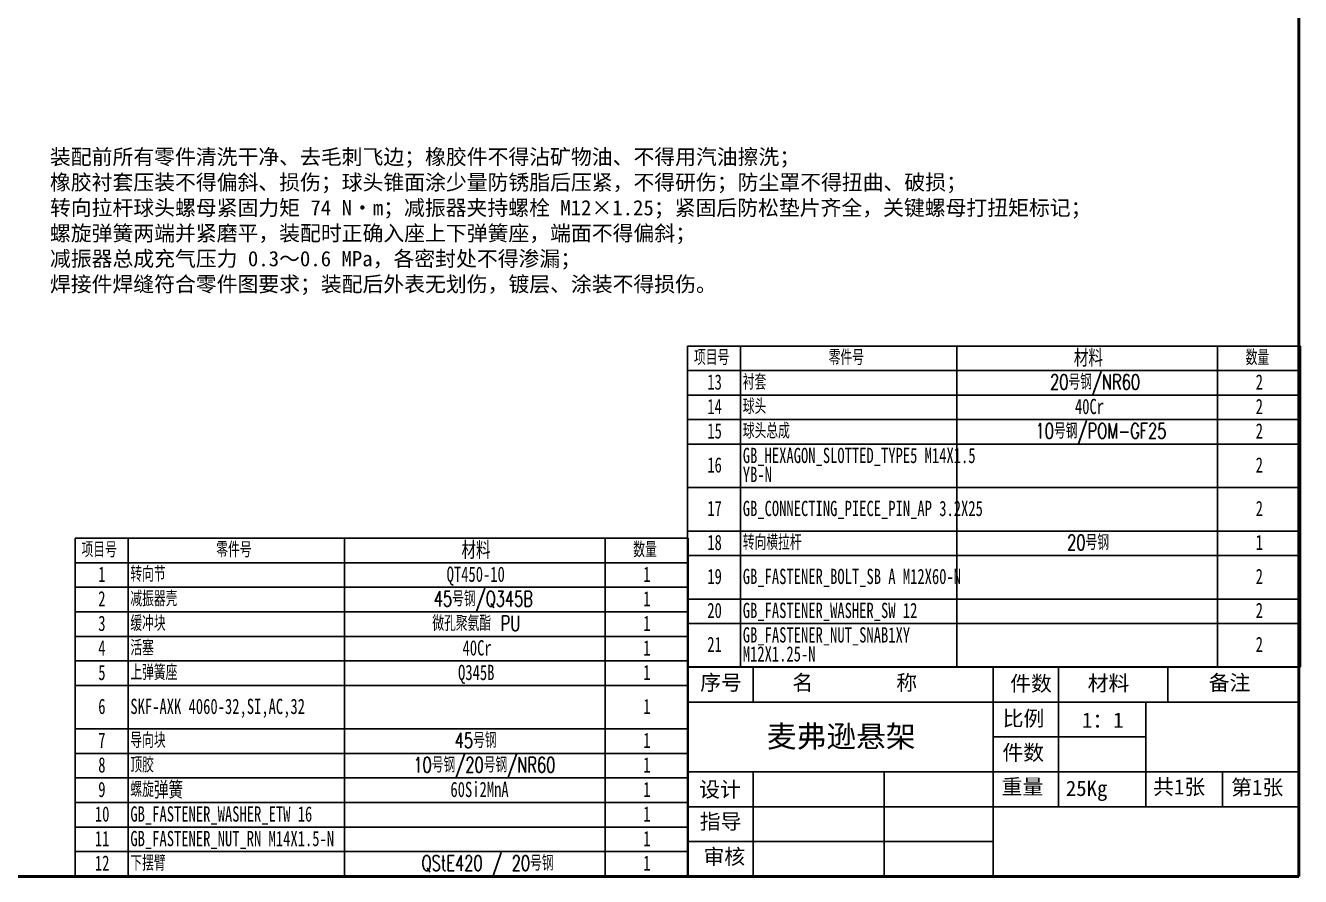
# Model space of a CAD drawing. Header units: millimetres. Extents: x 10 to 584, y 10 to 410.
# Drawn here: x 292.3 to 584.4, y 10 to 205.1 of the extents above; entities that cross this region are included whole.
import ezdxf

# ---------------------------------------------------------------- set-up
doc = ezdxf.new("R2010")
doc.units = ezdxf.units.MM
doc.layers.add('10', color=7, linetype='Continuous')
doc.layers.add('SLD-0', color=7, linetype='Continuous')
doc.layers.add('粗实线层', color=7, linetype='Continuous', lineweight=25)
doc.styles.add('SLDTEXTSTYLE0', font='TXT', dxfattribs={"width": 0.7, "bigfont": 'bigfont'})
doc.styles.add('SLDTEXTSTYLE2', font='TXT', dxfattribs={"width": 0.7})

msp = doc.modelspace()

# ---------------------------------------------------------------- linework, layer by layer
at = {"color": 7, "linetype": 'Continuous', "lineweight": 50}
msp.add_line((584, 410), (584, 10), dxfattribs=at)
at = {"lineweight": 50}
msp.add_line((10, 10), (584, 10), dxfattribs=at)
at = {"layer": '10', "color": 0}
for p, q in [((443.954, 131.5955), (443.954, 125.9669)), ((443.954, 131.5955), (456.1366, 131.5955)), ((456.1366, 131.5955), (456.1366, 125.9669)), ((456.1366, 131.5955), (505.6738, 131.5955)), ((505.6738, 131.5955), (505.6738, 125.9669)), ((505.6738, 131.5955), (565.4116, 131.5955)), ((565.4116, 131.5955), (565.4116, 125.9669)), ((565.4116, 131.5955), (584.4032, 131.5955)), ((584.4032, 131.5955), (584.4032, 125.9669)), ((443.954, 125.9669), (456.1366, 125.9669)), ((443.954, 125.9669), (443.954, 120.3542)), ((443.954, 125.9669), (456.1366, 125.9669)), ((456.1366, 125.9669), (505.6738, 125.9669)), ((456.1366, 125.9669), (456.1366, 120.3542)), ((456.1366, 125.9669), (505.6738, 125.9669)), ((505.6738, 125.9669), (565.4116, 125.9669)), ((505.6738, 125.9669), (505.6738, 120.3542)), ((505.6738, 125.9669), (565.4116, 125.9669)), ((565.4116, 125.9669), (584.4032, 125.9669)), ((565.4116, 125.9669), (565.4116, 120.3542)), ((565.4116, 125.9669), (584.4032, 125.9669)), ((584.4032, 125.9669), (584.4032, 120.3542)), ((443.954, 120.3542), (443.954, 114.7415)), ((443.954, 120.3542), (456.1366, 120.3542)), ((456.1366, 120.3542), (456.1366, 114.7415)), ((456.1366, 120.3542), (505.6738, 120.3542)), ((505.6738, 120.3542), (505.6738, 114.7415)), ((505.6738, 120.3542), (565.4116, 120.3542)), ((565.4116, 120.3542), (565.4116, 114.7415)), ((565.4116, 120.3542), (584.4032, 120.3542)), ((584.4032, 120.3542), (584.4032, 114.7415)), ((443.954, 114.7415), (443.954, 109.1288)), ((443.954, 114.7415), (456.1366, 114.7415)), ((456.1366, 114.7415), (456.1366, 109.1288)), ((456.1366, 114.7415), (505.6738, 114.7415)), ((505.6738, 114.7415), (505.6738, 109.1288)), ((505.6738, 114.7415), (565.4116, 114.7415)), ((565.4116, 114.7415), (565.4116, 109.1288)), ((565.4116, 114.7415), (584.4032, 114.7415)), ((584.4032, 114.7415), (584.4032, 109.1288)), ((443.954, 109.1288), (443.954, 99.1605)), ((443.954, 109.1288), (456.1366, 109.1288)), ((456.1366, 109.1288), (456.1366, 99.1605)), ((456.1366, 109.1288), (505.6738, 109.1288)), ((505.6738, 109.1288), (505.6738, 99.1605)), ((505.6738, 109.1288), (565.4116, 109.1288)), ((565.4116, 109.1288), (565.4116, 99.1605)), ((565.4116, 109.1288), (584.4032, 109.1288)), ((584.4032, 109.1288), (584.4032, 99.1605)), ((443.954, 99.1605), (443.954, 89.1923)), ((443.954, 99.1605), (456.1366, 99.1605)), ((456.1366, 99.1605), (456.1366, 89.1923)), ((456.1366, 99.1605), (505.6738, 99.1605)), ((505.6738, 99.1605), (505.6738, 89.1923)), ((505.6738, 99.1605), (565.4116, 99.1605)), ((565.4116, 99.1605), (565.4116, 89.1923)), ((565.4116, 99.1605), (584.4032, 99.1605)), ((584.4032, 99.1605), (584.4032, 89.1923)), ((443.954, 89.1923), (443.954, 83.5796)), ((443.954, 89.1923), (456.1366, 89.1923)), ((456.1366, 89.1923), (456.1366, 83.5796)), ((456.1366, 89.1923), (505.6738, 89.1923)), ((505.6738, 89.1923), (505.6738, 83.5796)), ((505.6738, 89.1923), (565.4116, 89.1923)), ((565.4116, 89.1923), (565.4116, 83.5796)), ((565.4116, 89.1923), (584.4032, 89.1923)), ((584.4032, 89.1923), (584.4032, 83.5796)), ((303.658, 87.5454), (303.658, 81.9168)), ((303.658, 87.5454), (315.8406, 87.5454)), ((315.8406, 87.5454), (315.8406, 81.9168)), ((315.8406, 87.5454), (365.3779, 87.5454)), ((365.3779, 87.5454), (365.3779, 81.9168)), ((365.3779, 87.5454), (425.1156, 87.5454)), ((425.1156, 87.5454), (425.1156, 81.9168)), ((425.1156, 87.5454), (444.1072, 87.5454)), ((444.1072, 87.5454), (444.1072, 81.9168)), ((303.658, 81.9168), (315.8406, 81.9168)), ((303.658, 81.9168), (303.658, 76.2881)), ((303.658, 81.9168), (315.8406, 81.9168)), ((315.8406, 81.9168), (365.3779, 81.9168)), ((315.8406, 81.9168), (315.8406, 76.2881)), ((315.8406, 81.9168), (365.3779, 81.9168)), ((365.3779, 81.9168), (425.1156, 81.9168)), ((365.3779, 81.9168), (365.3779, 76.2881)), ((365.3779, 81.9168), (425.1156, 81.9168)), ((425.1156, 81.9168), (444.1072, 81.9168)), ((425.1156, 81.9168), (425.1156, 76.2881)), ((425.1156, 81.9168), (444.1072, 81.9168)), ((443.954, 83.5796), (443.954, 73.6114)), ((443.954, 83.5796), (456.1366, 83.5796)), ((444.1072, 81.9168), (444.1072, 76.2881)), ((456.1366, 83.5796), (456.1366, 73.6114)), ((456.1366, 83.5796), (505.6738, 83.5796)), ((505.6738, 83.5796), (505.6738, 73.6114)), ((505.6738, 83.5796), (565.4116, 83.5796)), ((565.4116, 83.5796), (565.4116, 73.6114)), ((565.4116, 83.5796), (584.4032, 83.5796)), ((584.4032, 83.5796), (584.4032, 73.6114)), ((303.658, 76.2881), (303.658, 70.6595)), ((303.658, 76.2881), (315.8406, 76.2881)), ((315.8406, 76.2881), (315.8406, 70.6595)), ((315.8406, 76.2881), (365.3779, 76.2881)), ((365.3779, 76.2881), (365.3779, 70.6595)), ((365.3779, 76.2881), (425.1156, 76.2881)), ((425.1156, 76.2881), (425.1156, 70.6595)), ((425.1156, 76.2881), (444.1072, 76.2881)), ((444.1072, 76.2881), (444.1072, 70.6595)), ((443.954, 73.6114), (443.954, 67.9987)), ((443.954, 73.6114), (456.1366, 73.6114)), ((456.1366, 73.6114), (456.1366, 67.9987)), ((456.1366, 73.6114), (505.6738, 73.6114)), ((505.6738, 73.6114), (505.6738, 67.9987)), ((505.6738, 73.6114), (565.4116, 73.6114)), ((565.4116, 73.6114), (565.4116, 67.9987)), ((565.4116, 73.6114), (584.4032, 73.6114)), ((584.4032, 73.6114), (584.4032, 67.9987)), ((303.658, 70.6595), (303.658, 65.0308)), ((303.658, 70.6595), (315.8406, 70.6595)), ((315.8406, 70.6595), (315.8406, 65.0308)), ((315.8406, 70.6595), (365.3779, 70.6595)), ((365.3779, 70.6595), (365.3779, 65.0308)), ((365.3779, 70.6595), (425.1156, 70.6595)), ((425.1156, 70.6595), (425.1156, 65.0308)), ((425.1156, 70.6595), (444.1072, 70.6595)), ((444.1072, 70.6595), (444.1072, 65.0308)), ((443.954, 67.9987), (443.954, 58.0304)), ((443.954, 67.9987), (456.1366, 67.9987)), ((456.1366, 67.9987), (456.1366, 58.0304)), ((456.1366, 67.9987), (505.6738, 67.9987)), ((505.6738, 67.9987), (505.6738, 58.0304)), ((505.6738, 67.9987), (565.4116, 67.9987)), ((565.4116, 67.9987), (565.4116, 58.0304)), ((565.4116, 67.9987), (584.4032, 67.9987)), ((584.4032, 67.9987), (584.4032, 58.0304)), ((303.658, 65.0308), (303.658, 59.4022)), ((303.658, 65.0308), (315.8406, 65.0308)), ((315.8406, 65.0308), (315.8406, 59.4022)), ((315.8406, 65.0308), (365.3779, 65.0308)), ((365.3779, 65.0308), (365.3779, 59.4022)), ((365.3779, 65.0308), (425.1156, 65.0308)), ((425.1156, 65.0308), (425.1156, 59.4022)), ((425.1156, 65.0308), (444.1072, 65.0308)), ((444.1072, 65.0308), (444.1072, 59.4022)), ((303.658, 59.4022), (303.658, 53.7735)), ((303.658, 59.4022), (315.8406, 59.4022)), ((315.8406, 59.4022), (315.8406, 53.7735)), ((315.8406, 59.4022), (365.3779, 59.4022)), ((365.3779, 59.4022), (365.3779, 53.7735)), ((365.3779, 59.4022), (425.1156, 59.4022)), ((425.1156, 59.4022), (425.1156, 53.7735)), ((425.1156, 59.4022), (444.1072, 59.4022)), ((565.4116, 58.0304), (584.4032, 58.0304)), ((303.658, 53.7735), (303.658, 43.8404)), ((303.658, 53.7735), (315.8406, 53.7735)), ((315.8406, 53.7735), (315.8406, 43.8404)), ((315.8406, 53.7735), (365.3779, 53.7735)), ((365.3779, 53.7735), (365.3779, 43.8404)), ((365.3779, 53.7735), (425.1156, 53.7735)), ((425.1156, 53.7735), (425.1156, 43.8404)), ((425.1156, 53.7735), (444.1072, 53.7735)), ((303.658, 43.8404), (303.658, 38.2117)), ((303.658, 43.8404), (315.8406, 43.8404)), ((315.8406, 43.8404), (315.8406, 38.2117)), ((315.8406, 43.8404), (365.3779, 43.8404)), ((365.3779, 43.8404), (365.3779, 38.2117)), ((365.3779, 43.8404), (425.1156, 43.8404)), ((425.1156, 43.8404), (425.1156, 38.2117)), ((425.1156, 43.8404), (444.1072, 43.8404)), ((303.658, 38.2117), (303.658, 32.583)), ((303.658, 38.2117), (315.8406, 38.2117)), ((315.8406, 38.2117), (315.8406, 32.583)), ((315.8406, 38.2117), (365.3779, 38.2117)), ((365.3779, 38.2117), (365.3779, 32.583)), ((365.3779, 38.2117), (425.1156, 38.2117)), ((425.1156, 38.2117), (425.1156, 32.583)), ((425.1156, 38.2117), (444.1072, 38.2117)), ((303.658, 32.583), (303.658, 26.9544)), ((303.658, 32.583), (315.8406, 32.583)), ((315.8406, 32.583), (315.8406, 26.9544)), ((315.8406, 32.583), (365.3779, 32.583)), ((365.3779, 32.583), (365.3779, 26.9544)), ((365.3779, 32.583), (425.1156, 32.583)), ((425.1156, 32.583), (425.1156, 26.9544)), ((425.1156, 32.583), (444.1072, 32.583)), ((303.658, 26.9544), (303.658, 21.3257)), ((303.658, 26.9544), (315.8406, 26.9544)), ((315.8406, 26.9544), (315.8406, 21.3257)), ((315.8406, 26.9544), (365.3779, 26.9544)), ((365.3779, 26.9544), (365.3779, 21.3257)), ((365.3779, 26.9544), (425.1156, 26.9544)), ((425.1156, 26.9544), (425.1156, 21.3257)), ((425.1156, 26.9544), (444.1072, 26.9544)), ((303.658, 21.3257), (303.658, 15.6971)), ((303.658, 21.3257), (315.8406, 21.3257)), ((315.8406, 21.3257), (315.8406, 15.6971)), ((315.8406, 21.3257), (365.3779, 21.3257)), ((365.3779, 21.3257), (365.3779, 15.6971)), ((365.3779, 21.3257), (425.1156, 21.3257)), ((425.1156, 21.3257), (425.1156, 15.6971)), ((425.1156, 21.3257), (444.1072, 21.3257)), ((303.658, 15.6971), (303.658, 10.0684)), ((303.658, 15.6971), (315.8406, 15.6971)), ((315.8406, 15.6971), (315.8406, 10.0684)), ((315.8406, 15.6971), (365.3779, 15.6971)), ((365.3779, 15.6971), (365.3779, 10.0684)), ((365.3779, 15.6971), (425.1156, 15.6971)), ((425.1156, 15.6971), (425.1156, 10.0684)), ((425.1156, 15.6971), (444.1072, 15.6971)), ((444.1072, 15.6971), (444.1072, 10.0684))]:
    msp.add_line(p, q, dxfattribs=at)
at = {"layer": '10', "color": 0, "lineweight": 25}
for p, q in [((444.1072, 59.4022), (444.1072, 53.7735)), ((443.954, 58.0304), (456.1366, 58.0304)), ((456.1366, 58.0304), (505.6738, 58.0304)), ((505.6738, 58.0304), (565.4116, 58.0304)), ((444.1072, 53.7735), (444.1072, 43.8404)), ((444.1072, 43.8404), (444.1072, 38.2117)), ((444.1072, 38.2117), (444.1072, 32.583)), ((444.1072, 32.583), (444.1072, 26.9544)), ((444.1072, 26.9544), (444.1072, 21.3257)), ((444.1072, 21.3257), (444.1072, 15.6971))]:
    msp.add_line(p, q, dxfattribs=at)
at = {"layer": 'SLD-0', "lineweight": 25}
for p, q in [((459, 58), (459, 50)), ((514, 58), (529, 58)), ((529, 58), (529, 26)), ((549, 58), (566.5, 58)), ((554, 58), (554, 50)), ((444, 42.1616), (444, 50)), ((549, 26), (549, 50)), ((549, 42), (514, 42)), ((444, 34), (444, 26)), ((566.5, 34), (566.5, 26)), ((514, 18), (444, 18))]:
    msp.add_line(p, q, dxfattribs=at)
at = {"layer": 'SLD-0'}
for p, q in [((514, 10), (514, 58)), ((584, 10), (584, 58)), ((584, 53.9472), (584, 42)), ((444, 50), (584, 50)), ((584, 50), (584, 34)), ((584, 34), (444, 34)), ((459, 34), (459, 10)), ((489, 10), (489, 34)), ((444, 26), (584, 26)), ((397, 10), (10, 10))]:
    msp.add_line(p, q, dxfattribs=at)
at = {"layer": '粗实线层'}
for p, q in [((584, 58), (444, 58)), ((444, 10), (444, 58)), ((584, 10), (444, 10))]:
    msp.add_line(p, q, dxfattribs=at)

# ---------------------------------------------------------------- texts
at = {"insert": (297.9179, 176.7178), "char_height": 3.5, "attachment_point": 1}
msp.add_mtext_dynamic_manual_height_columns('{\\fSimSun|b0|i0|c134|p2;装配前所有零件清洗干净、去毛刺飞边；橡胶件不得沾矿物油、不得用汽油擦洗；\\P橡胶衬套压装不得偏斜、损伤；球头锥面涂少量防锈脂后压紧，不得研伤；防尘罩不得扭曲、破损；\\P转向拉杆球头螺母紧固力矩 }74 N{\\fSimSun|b0|i0|c0|p2;·}m{\\fSimSun|b0|i0|c134|p2;；减振器夹持螺栓 }M12{\\fSimSun|b0|i0|c0|p2;×}1.25{\\fSimSun|b0|i0|c134|p2;；紧固后防松垫片齐全，关键螺母打扭矩标记；\\P螺旋弹簧两端并紧磨平，装配时正确入座上下弹簧座，端面不得偏斜；\\P减振器总成充气压力 }0.3{\\fSimSun|b0|i0|c134|p2;～}0.6 MPa{\\fSimSun|b0|i0|c134|p2;，各密封处不得渗漏；\\P焊接件焊缝符合零件图要求；装配后外表无划伤，镀层、涂装不得损伤。}', width=308.175179, gutter_width=17.5, heights=[0], dxfattribs=at)
at = {"lineweight": 25, "attachment_point": 1}
for s, width, insert, char_height in [('{\\fSimSun|b0|i0|c134|p2;序号}', 10.125469, (446.8843, 56.2015), 3.5), ('{\\fSimSun|b0|i0|c134|p2;名        称}', 45.385927, (467.9895, 56.2015), 3.5), ('{\\fSimSun|b0|i0|c134|p2;件数}', 10.363713, (517.8918, 55.9943), 3.5), ('{\\fSimSun|b0|i0|c134|p2;材料}', 16.558126, (535.6395, 56.0681), 3.5), ('{\\fSimSun|b0|i0|c134|p2;备注}', 20.846557, (563.3677, 56.1956), 3.5), ('{\\fSimSun|b0|i0|c134|p2;比例}', 10.959336, (516.1761, 47.995), 3.5), ('1{\\fSimSun|b0|i0|c134|p2;：}1', 15.603047, (534.3331, 47.5943), 3.5), ('{\\fSimSun|b0|i0|c134|p2;麦弗逊悬架}', 53.248059, (462.1337, 44.6206), 5), ('{\\fSimSun|b0|i0|c134|p2;件数}', 10.006348, (516.105, 40.1628), 3.5), ('{\\fSimSun|b0|i0|c134|p2;设计}', 13.3418, (446.6465, 31.7265), 3.5), ('{\\fSimSun|b0|i0|c134|p2;重量}', 11.435823, (515.9313, 32.3381), 3.5), ('{\\fSimSun|b0|i0|c134|p2;共}1{\\fSimSun|b0|i0|c134|p2;张}', 12.269685, (550.6507, 32.3065), 3.5), ('{\\fSimSun|b0|i0|c134|p2;第}1{\\fSimSun|b0|i0|c134|p2;张}', 13.341795, (568.5192, 32.1875), 3.5), ('25Kg', 15.149907, (530.646, 31.9598), 3.5), ('{\\fSimSun|b0|i0|c134|p2;指导}', 12.62706, (446.7689, 24.3873), 3.5), ('{\\fSimSun|b0|i0|c134|p2;审核}', 9.768104, (447.6258, 16.3141), 3.5)]:
    msp.add_mtext_dynamic_manual_height_columns(s, width=width, gutter_width=17.5, heights=[0], dxfattribs=dict(at, insert=insert, char_height=char_height))
at = {"layer": '10', "color": 0, "char_height": 3.5, "attachment_point": 1}
for s, insert, style in [('项目号', (445.454, 130.7262), 'SLDTEXTSTYLE0'), ('零件号', (476.3163, 130.7262), 'SLDTEXTSTYLE0'), ('{\\fSimSun|b0|i0|c134|p2;材料}', (532.4802, 130.7262), 'SLDTEXTSTYLE0'), ('数量', (571.8498, 130.7262), 'SLDTEXTSTYLE0'), ('20号钢/NR60', (527.0382, 125.1055), 'SLDTEXTSTYLE0'), ('13', (448.5092, 125.1055), 'SLDTEXTSTYLE2'), ('衬套', (456.6366, 125.1055), 'SLDTEXTSTYLE0'), ('2', (574.1394, 125.1055), 'SLDTEXTSTYLE2'), ('球头', (456.6366, 119.4928), 'SLDTEXTSTYLE0'), ('14', (448.5092, 119.4928), 'SLDTEXTSTYLE2'), ('40Cr', (532.733, 119.4928), 'SLDTEXTSTYLE2'), ('2', (574.1394, 119.4928), 'SLDTEXTSTYLE2'), ('球头总成', (456.6366, 113.8801), 'SLDTEXTSTYLE0'), ('10号钢/POM-GF25', (523.7181, 113.8801), 'SLDTEXTSTYLE0'), ('15', (448.5092, 113.8801), 'SLDTEXTSTYLE2'), ('2', (574.1394, 113.8801), 'SLDTEXTSTYLE2'), ('GB_HEXAGON_SLOTTED_TYPE5 M14X1.5', (456.6366, 108.2674), 'SLDTEXTSTYLE2'), ('16', (448.5116, 106.0896), 'SLDTEXTSTYLE2'), ('2', (574.1394, 106.0896), 'SLDTEXTSTYLE2'), ('YB-N', (456.6366, 103.9119), 'SLDTEXTSTYLE2'), ('17', (448.5116, 96.1214), 'SLDTEXTSTYLE2'), ('GB_CONNECTING_PIECE_PIN_AP 3.2X25', (456.6366, 96.1214), 'SLDTEXTSTYLE2'), ('2', (574.1394, 96.1214), 'SLDTEXTSTYLE2'), ('18', (448.5116, 88.3309), 'SLDTEXTSTYLE2'), ('转向横拉杆', (456.6366, 88.3309), 'SLDTEXTSTYLE0'), ('20号钢', (530.9465, 88.3309), 'SLDTEXTSTYLE0'), ('1', (574.1394, 88.3309), 'SLDTEXTSTYLE2'), ('项目号', (305.158, 86.6761), 'SLDTEXTSTYLE0'), ('零件号', (336.0203, 86.6761), 'SLDTEXTSTYLE0'), ('{\\fSimSun|b0|i0|c134|p2;材料}', (392.1842, 86.6761), 'SLDTEXTSTYLE0'), ('数量', (431.5538, 86.6761), 'SLDTEXTSTYLE0'), ('1', (308.9813, 81.0474), 'SLDTEXTSTYLE2'), ('转向节', (316.3406, 81.0474), 'SLDTEXTSTYLE0'), ('QT450-10', (388.7936, 81.0474), 'SLDTEXTSTYLE2'), ('1', (433.8434, 81.0474), 'SLDTEXTSTYLE2'), ('19', (448.5116, 80.5405), 'SLDTEXTSTYLE2'), ('GB_FASTENER_BOLT_SB A M12X60-N', (456.6366, 80.5405), 'SLDTEXTSTYLE2'), ('2', (574.1394, 80.5405), 'SLDTEXTSTYLE2'), ('45号钢/Q345B', (385.8502, 75.4188), 'SLDTEXTSTYLE0'), ('2', (308.9813, 75.4188), 'SLDTEXTSTYLE2'), ('减振器壳', (316.3406, 75.4188), 'SLDTEXTSTYLE0'), ('1', (433.8434, 75.4188), 'SLDTEXTSTYLE2'), ('缓冲块', (316.3406, 69.7901), 'SLDTEXTSTYLE0'), ('微孔聚氨酯 PU', (385.5148, 69.7901), 'SLDTEXTSTYLE0'), ('20', (448.5092, 72.75), 'SLDTEXTSTYLE2'), ('GB_FASTENER_WASHER_SW 12', (456.6366, 72.75), 'SLDTEXTSTYLE2'), ('2', (574.1394, 72.75), 'SLDTEXTSTYLE2'), ('3', (308.9813, 69.7901), 'SLDTEXTSTYLE2'), ('1', (433.8434, 69.7901), 'SLDTEXTSTYLE2'), ('GB_FASTENER_NUT_SNAB1XY', (456.6366, 67.1373), 'SLDTEXTSTYLE2'), ('活塞', (316.3406, 64.1615), 'SLDTEXTSTYLE0'), ('21', (448.5092, 64.9595), 'SLDTEXTSTYLE2'), ('2', (574.1394, 64.9595), 'SLDTEXTSTYLE2'), ('4', (308.9813, 64.1615), 'SLDTEXTSTYLE2'), ('40Cr', (392.437, 64.1615), 'SLDTEXTSTYLE2'), ('1', (433.8434, 64.1615), 'SLDTEXTSTYLE2'), ('M12X1.25-N', (456.6366, 62.7817), 'SLDTEXTSTYLE2'), ('5', (308.9813, 58.5328), 'SLDTEXTSTYLE2'), ('上弹簧座', (316.3406, 58.5328), 'SLDTEXTSTYLE0'), ('Q345B', (391.4089, 58.5328), 'SLDTEXTSTYLE2'), ('1', (433.8434, 58.5328), 'SLDTEXTSTYLE2'), ('6', (308.9837, 50.7519), 'SLDTEXTSTYLE2'), ('SKF-AXK 4060-32,SI,AC,32', (316.3406, 50.7519), 'SLDTEXTSTYLE2'), ('1', (433.8434, 50.7519), 'SLDTEXTSTYLE2'), ('7', (308.9837, 42.971), 'SLDTEXTSTYLE2'), ('导向块', (316.3406, 42.971), 'SLDTEXTSTYLE0'), ('45号钢', (390.6505, 42.971), 'SLDTEXTSTYLE0'), ('1', (433.8434, 42.971), 'SLDTEXTSTYLE2'), ('10号钢/20号钢/NR60', (381.1835, 37.3423), 'SLDTEXTSTYLE0'), ('8', (308.9837, 37.3423), 'SLDTEXTSTYLE2'), ('顶胶', (316.3406, 37.3423), 'SLDTEXTSTYLE0'), ('1', (433.8434, 37.3423), 'SLDTEXTSTYLE2'), ('螺旋{\\fSimSun|b0|i0|c134|p2;弹簧}', (316.3406, 31.7137), 'SLDTEXTSTYLE0'), ('9', (308.9837, 31.7137), 'SLDTEXTSTYLE2'), ('60Si2MnA', (389.6613, 31.7137), 'SLDTEXTSTYLE2'), ('1', (433.8434, 31.7137), 'SLDTEXTSTYLE2'), ('10', (308.2132, 26.085), 'SLDTEXTSTYLE2'), ('GB_FASTENER_WASHER_ETW 16', (316.3406, 26.085), 'SLDTEXTSTYLE2'), ('1', (433.8434, 26.085), 'SLDTEXTSTYLE2'), ('GB_FASTENER_NUT_RN M14X1.5-N', (316.3406, 20.4564), 'SLDTEXTSTYLE2'), ('11', (308.2132, 20.4564), 'SLDTEXTSTYLE2'), ('1', (433.8434, 20.4564), 'SLDTEXTSTYLE2'), ('12', (308.2132, 14.8277), 'SLDTEXTSTYLE2'), ('下摆臂', (316.3406, 14.8277), 'SLDTEXTSTYLE0'), ('QStE420 / 20号钢', (383.0623, 14.8277), 'SLDTEXTSTYLE0'), ('1', (433.8434, 14.8277), 'SLDTEXTSTYLE2')]:
    msp.add_mtext(s, dxfattribs=dict(at, insert=insert, style=style))

doc.saveas('drawing.dxf')
